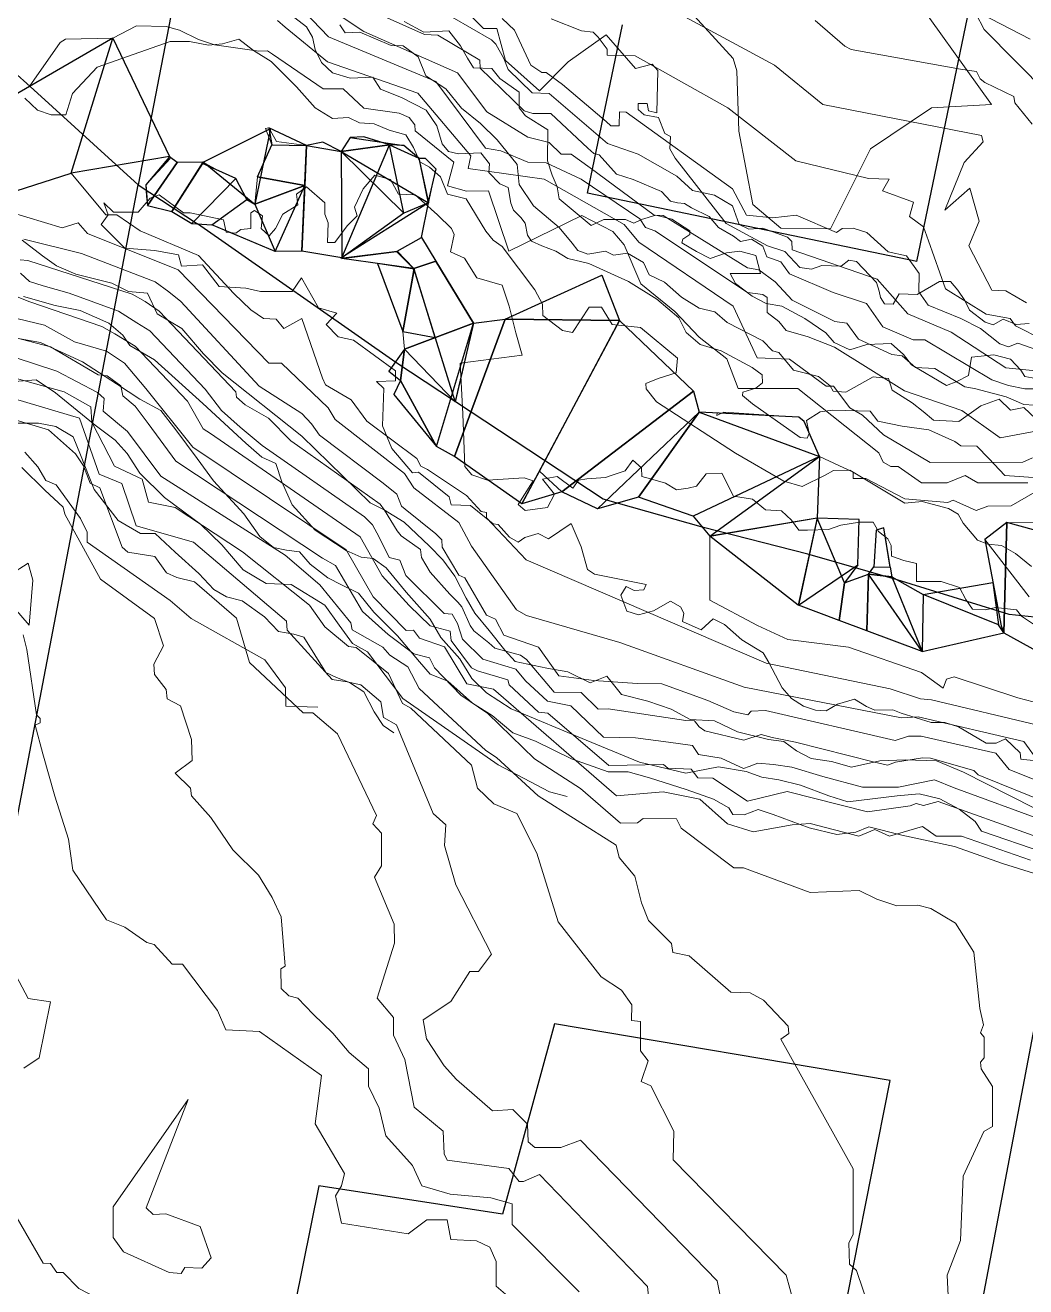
# Model space of a CAD drawing. Header units: metres. Extents: x 683 to 917, y -108 to 80.
# Drawn here: x 760.86 to 797.97, y -69.9 to -23.13 of the extents above; entities that cross this region are included whole.
import ezdxf

# ---------------------------------------------------------------- set-up
doc = ezdxf.new("R2010")
doc.units = ezdxf.units.M
for name, color, linetype in [('Cadastre with houses', 6, 'Continuous'), ('Landslide2025', 21, 'Continuous'), ('The Creek', 140, 'Continuous')]:
    doc.layers.add(name, color=color, linetype=linetype)

msp = doc.modelspace()

# ---------------------------------------------------------------- linework, layer by layer
at = {"lineweight": 0}
for points, elevation in [([(797.992, -33.418), (797.224, -32.979), (796.703, -32.952), (795.852, -31.306), (796.236, -30.4), (795.894, -29.17), (794.968, -29.984), (795.686, -28.224), (796.386, -27.449), (796.33, -27.222), (790.446, -26.068), (788.649, -24.611), (783.579, -21.868)], 34.5), ([(770.915, -22.308), (772.114, -23.554), (776.09, -25.214), (777.927, -27.689), (778.506, -27.79), (779.502, -28.206), (780.182, -28.231), (781.48, -28.836), (783.66, -30.31), (783.861, -30.625), (784.214, -30.751), (787.653, -33.042), (788.211, -33.116), (788.378, -33.228), (788.378, -33.785), (788.806, -34.12), (789.085, -34.454), (789.903, -34.677), (790.869, -35.068), (793.472, -36.685), (795.591, -37.41), (797.022, -38.432), (798.993, -38.061)], 31.5), ([(775.962, -22.409), (778.157, -23.673), (778.319, -23.828), (778.616, -24.364), (778.771, -24.767), (779.66, -25.635), (780.296, -25.663), (782.456, -27.52), (783.596, -27.908), (785.033, -28.728), (785.603, -29.253), (786.418, -29.425), (787.09, -29.828), (787.337, -30.522), (787.695, -30.69), (788.21, -30.657), (789.128, -30.993), (789.296, -31.149), (789.307, -31.452), (792.462, -32.542), (793.594, -33.831), (795.195, -34.509), (797.231, -35.832), (798.467, -35.954)], 33), ([(772.314, -22.637), (773.423, -23.356), (776.889, -24.895), (777.987, -26.337), (779.505, -27.284), (780.29, -27.478), (780.742, -27.909), (781.108, -27.909), (781.816, -28.421), (784.186, -30.169), (784.518, -30.184), (787.643, -32.129), (788.069, -32.198), (788.668, -32.641), (789.302, -33.319), (790.883, -34.118), (791.334, -34.178), (791.768, -34.767), (792.994, -35.332), (793.383, -35.391), (793.88, -35.822), (794.596, -35.86), (795.708, -36.539), (796.063, -36.601), (797.245, -36.909), (797.889, -37.197), (798.657, -37.236)], 32), ([(798.861, -36.617), (797.938, -36.617), (797.323, -36.482), (796.707, -36.271), (794.227, -34.791), (793.785, -34.791), (792.67, -34.31), (792.055, -33.445), (790.825, -33.041), (789.21, -32.349), (788.883, -31.907), (788.37, -31.717), (788.22, -31.316), (787.799, -31.056), (787.389, -31.146), (787.128, -30.956), (786.577, -30.625), (786.227, -30.215), (785.576, -29.904), (785.306, -29.734), (785.055, -29.714), (784.795, -29.654), (784.455, -29.293), (783.413, -28.853), (782.792, -28.652), (782.151, -27.931), (781.951, -27.881), (781.725, -27.682), (780.35, -26.404), (779.692, -26.404), (779.363, -26.307), (777.735, -24.72), (777.723, -24.43), (776.164, -23.493), (775.666, -23.476), (774.063, -22.751)], 32.5), ([(778.549, -22.882), (779.011, -23.316), (779.613, -24.612), (780.021, -24.888), (780.187, -24.888), (780.793, -25.323), (782.412, -26.703), (782.585, -26.86), (782.889, -26.86), (782.897, -26.342), (783.144, -26.35), (787.092, -29.197), (787.615, -30.172), (788.589, -30.267), (789.457, -30.172), (790.942, -30.814), (791.156, -30.671), (791.56, -30.659), (792.071, -30.814), (792.869, -31.526), (793.548, -31.685), (794.014, -32.337), (794.001, -33.016), (794.347, -33.509), (795.558, -34.001), (796.29, -34.374), (797.009, -34.946), (797.328, -35.053), (797.674, -34.92), (799.471, -35.545)], 33.5), ([(780.369, -22.89), (781.496, -23.34), (781.926, -23.381), (782.11, -23.576), (782.438, -24.016), (782.448, -24.242), (783.483, -24.262), (786.918, -26.193), (789.442, -28.152), (792.139, -28.811), (792.898, -28.843), (792.659, -29.266), (793.808, -29.689), (793.657, -30.22), (794.177, -30.599), (794.36, -31.124), (794.994, -32.905), (796.501, -33.847), (797.391, -34.001), (797.58, -34.275), (798.607, -34.789)], 34), ([(798.126, -23.645), (796.287, -22.691)], 35.5), ([(759.387, -26.346), (761.009, -25.413), (762.164, -23.775), (762.361, -23.649), (764.115, -23.613), (764.987, -23.146), (766.084, -23.182), (766.587, -23.317), (767.287, -23.661), (767.881, -23.857), (769.531, -24.097), (769.848, -24.079), (770.036, -24.203), (771.911, -25.482), (772.651, -25.491), (773.414, -26.208), (774.724, -26.388), (775.103, -26.556), (775.305, -26.823), (775.323, -27.039), (776.756, -28.201), (776.521, -29.08), (777.227, -29.278), (778.043, -29.265), (778.795, -31.512), (781.5, -30.184), (782.657, -30.774), (783.071, -31.276), (783.071, -31.276), (783.691, -32.714), (784.958, -33.744), (785.855, -34.694), (786.884, -35.499), (787.307, -36.594), (789.51, -36.594), (792.521, -38.988), (792.674, -39.328), (792.967, -39.493), (793.236, -39.493), (794.104, -40.091), (795.054, -40.091), (795.722, -39.821), (796.191, -40.091), (798.044, -40.102)], 30.5), ([(770.219, -22.954), (770.505, -23.196), (772.077, -24.483), (775.426, -25.644), (777.386, -27.977), (777.29, -28.444), (780.108, -28.843), (783.068, -30.518), (783.618, -31.178), (787.121, -33.551), (788, -35.458), (789.204, -35.508), (790.559, -36.512), (790.835, -36.512), (791.437, -37.315), (791.913, -37.591), (792.691, -38.318), (794.426, -39.343), (797.852, -39.331), (798.212, -39.169)], 31), ([(798.198, -26.793), (797.562, -26.01), (797.525, -25.766), (796.454, -25.249), (796.277, -25.111), (796.277, -25.111), (796.139, -24.846), (795.547, -24.758), (791.491, -24.027), (791.251, -23.901), (790.155, -22.957)], 35), ([(766.208, -28.008), (766.498, -28.214), (767.431, -28.19), (768.024, -28.517), (768.678, -28.807), (769.077, -29.594), (769.38, -29.764), (769.477, -28.747), (770.009, -27.56), (769.779, -26.955), (769.9, -26.931), (770.179, -27.439), (771.293, -27.585), (771.898, -27.464), (772.576, -27.815), (772.915, -27.294), (773.423, -27.27), (774.368, -27.56), (774.9, -27.585), (775.457, -28.057), (775.699, -28.057), (776.087, -28.456), (775.82, -29.715), (774.9, -30.103), (772.6, -31.749), (771.123, -31.507), (770.13, -31.519), (767.782, -30.527), (767.043, -30.478), (766.305, -30.03), (765.397, -29.812), (765.36, -29.473), (765.336, -29.05), (766.244, -28.069)], 30), ([(798.419, -49.08), (794.47, -48.137), (794.063, -48.099), (792.944, -47.73), (788.343, -46.777), (779.445, -42.957), (777.974, -41.398), (777.974, -41.196), (777.772, -41.158), (777.228, -40.564), (775.786, -39.602), (775.533, -39.476), (775.381, -39.197), (773.534, -37.806), (772.945, -37.019), (771.995, -36.463), (771.884, -36.21), (771.126, -34.007), (770.459, -34.371), (770.166, -34.027), (769.701, -33.997), (769.226, -33.683), (768.599, -33.077), (767.285, -31.672), (765.12, -30.75), (764.265, -30.154), (763.851, -30.154), (762.561, -28.619), (760.492, -29.278)], 30.5), ([(798.45, -50.451), (797.891, -49.687), (793.978, -48.774), (793.363, -48.812), (787.53, -47.675), (782.909, -46.016), (779.458, -45.012), (779.081, -44.799), (777.408, -42.443), (776.944, -41.572), (775.273, -40.286), (774.924, -39.754), (772.354, -37.753), (772.097, -37.312), (770.371, -35.659), (769.893, -35.659), (766.529, -32.198), (763.167, -30.847), (762.83, -30.456), (762.236, -30.645), (760.264, -30.051)], 31), ([(800.679, -52.064), (797.355, -50.719), (796.86, -50.125), (794.09, -49.492), (793.615, -49.492), (793.121, -49.65), (788.313, -48.542), (787.779, -48.562), (787.66, -48.701), (787.146, -48.582), (786.176, -48.167), (784.475, -47.553), (783.551, -47.533), (781.943, -47.421), (780.657, -47.253), (779.902, -46.191), (778.615, -45.743), (778.308, -45.156), (777.972, -45.002), (777.161, -43.618), (776.937, -43.52), (776.322, -42.486), (776.308, -42.206), (776.084, -41.982), (774.952, -41.073), (774.812, -40.962), (774.644, -40.514), (774.141, -40.109), (771.774, -38.333), (771.478, -37.913), (771.125, -37.521), (769.538, -36.508), (766.633, -33.375), (766.189, -33.011), (765.678, -32.647), (762.949, -31.59), (760.812, -31.056)], 31.5), ([(799.658, -48.586), (797.67, -48.074), (795.312, -47.295), (795.025, -47.377), (794.902, -47.705), (794.103, -47.131), (791.397, -46.188), (789.142, -45.901), (788.015, -45.388), (786.252, -44.445), (786.252, -42.068), (785.637, -41.33), (783.608, -40.633), (782.091, -41.063), (780.758, -40.428), (779.282, -40.879), (776.787, -39.116), (776.113, -38.747), (774.534, -36.82), (774.78, -36.308), (774.35, -35.959), (774.924, -35.139), (774.862, -34.483), (775.272, -32.146), (774.657, -31.511), (775.559, -30.998), (777.486, -34.176), (778.655, -34.032), (782.242, -32.392), (782.898, -34.073), (785.645, -36.697), (785.85, -37.476), (786.526, -37.496), (786.506, -37.599), (786.772, -37.476), (789.55, -37.66), (789.755, -37.824), (790.318, -39.116), (791.569, -39.7), (791.569, -39.936), (792.04, -39.936), (793.485, -40.694), (795.074, -40.827), (795.269, -40.735), (796.13, -41.125), (796.56, -40.961), (797.431, -40.95), (798.395, -40.387)], 30), ([(799.195, -52.131), (796.472, -51.04), (796.205, -50.924), (796.039, -50.765), (794.428, -50.309), (794.141, -50.293), (793.138, -50.458), (792.84, -50.569), (792.36, -50.458), (789.423, -49.71), (788.563, -49.538), (788.152, -49.423), (787.512, -49.643), (786.069, -49.289), (785.849, -49.137), (785.687, -48.926), (785.357, -48.91), (782.485, -48.476), (782.107, -48.484), (781.48, -47.865), (780.482, -47.857), (779.453, -46.642), (779.228, -46.481), (778.279, -46.224), (778.053, -46.031), (777.498, -45.589), (777.358, -45.388), (777.048, -44.695), (776.901, -44.526), (776.606, -44.223), (775.876, -43.405), (775.559, -42.86), (775.522, -42.572), (774.808, -42.056), (774.662, -41.875), (774.186, -41.105), (774.024, -40.893), (770.957, -38.706), (770.714, -38.534), (769.884, -37.694), (769.024, -37.198), (768.7, -36.925), (768.679, -36.722), (765.836, -33.726), (765.305, -33.372), (764.833, -33.106), (760.957, -31.857), (760.681, -31.828)], 32), ([(760.688, -32.318), (761.027, -32.632), (761.527, -32.793), (762.493, -33.064), (764.324, -33.725), (765, -34.167), (765.478, -34.463), (767.531, -36.62), (768.139, -37.42), (768.84, -38.032), (769.645, -38.712), (773.441, -41.355), (773.746, -41.656), (773.993, -42.106), (774.364, -42.859), (774.757, -42.96), (774.982, -43.533), (776.398, -44.937), (776.701, -44.96), (776.899, -45.307), (777.079, -45.897), (777.828, -46.636), (779.056, -47.005), (779.416, -47.434), (780.235, -48.193), (781.093, -48.363), (782.312, -49.522), (783.49, -49.545), (784.712, -49.715), (785.607, -49.841), (785.827, -50.171), (786.666, -50.3), (787.04, -50.481), (787.497, -50.691), (787.71, -50.613), (788.035, -50.49), (788.606, -50.535), (789.289, -50.635), (790.442, -50.983), (791.909, -51.386), (793.242, -51.375), (794.586, -51.106), (795.311, -51.406), (802.061, -53.876)], 32.5), ([(799.413, -53.595), (794.712, -51.909), (794.169, -52.059), (793.897, -51.981), (793.682, -52.078), (792.093, -52.292), (789.124, -51.537), (787.646, -51.897), (786.366, -51.05), (785.807, -51.032), (785.555, -50.708), (784.69, -50.671), (784.528, -50.545), (782.509, -50.581), (780.243, -48.637), (779.891, -48.6), (778.808, -47.583), (778.764, -47.4), (777.63, -47.071), (777.418, -46.961), (776.664, -45.936), (776.62, -45.599), (775.88, -45.404), (775.106, -44.65), (774.095, -43.547), (773.278, -42.1), (767.732, -38.268), (767.463, -38.092), (766.876, -37.071), (764.936, -35.034), (764.183, -34.577), (763.701, -34.294), (761.035, -33.38), (760.566, -33.195)], 33), ([(798.137, -54.085), (795.58, -53.198), (794.65, -53.198), (794.143, -52.838), (792.917, -53.198), (792.367, -52.944), (791.776, -53.198), (789.966, -52.725), (789.299, -52.771), (787.862, -53.031), (786.907, -52.734), (785.878, -51.826), (784.515, -51.548), (782.793, -51.703), (778.232, -47.748), (777.245, -47.549), (776.409, -46.176), (775.485, -45.851), (775.256, -45.561), (774.992, -45.569), (773.761, -44.329), (772.766, -42.578), (767.077, -38.776), (765.338, -36.596), (764.545, -35.664), (763.877, -35.21), (762.688, -34.874), (761.574, -34.248), (760.246, -33.932)], 33.5), ([(795.187, -72.289), (795.049, -69.479), (795.544, -68.193), (795.648, -65.805), (796.417, -64.143), (796.728, -63.956), (796.728, -62.481), (796.31, -61.829), (796.287, -61.578), (796.424, -61.418), (796.424, -60.644), (796.292, -60.486), (796.403, -60.187), (796.261, -59.584), (796.038, -57.495), (795.366, -56.417), (794.445, -55.879), (793.969, -55.755), (793.183, -55.776), (792.448, -55.527), (791.786, -55.206), (789.975, -55.289), (787.494, -54.373), (787.142, -54.373), (785.189, -52.895), (785.013, -52.56), (783.781, -52.543), (783.57, -52.701), (782.937, -52.719), (781.459, -51.434), (779.752, -50.328), (778.02, -48.653), (777.013, -47.974), (776.04, -46.956), (775.859, -46.582), (775.27, -46.435), (774.32, -45.722), (773.369, -44.862), (772.37, -43.158), (771.89, -42.884), (766.453, -39.297), (765.42, -37.894), (764.936, -37.249), (764.482, -36.868), (764.409, -36.501), (763.9, -36.133), (763.574, -36.097), (761.799, -35.059), (759.891, -34.563)], 34), ([(759.727, -35.205), (762.037, -35.956), (763.541, -36.742), (763.796, -36.974), (763.75, -37.437), (764.654, -38.196), (765.89, -39.85), (770.497, -42.784), (771.785, -43.876), (772.941, -45.287), (772.99, -45.549), (774.121, -46.189), (774.387, -46.488), (775.053, -46.921), (775.469, -47.72), (777.948, -50.016), (778.341, -50.28), (779.879, -51.704), (782.775, -53.533), (782.889, -53.993), (783.473, -54.683), (783.712, -55.665), (783.977, -56.328), (784.827, -57.178), (784.88, -57.51), (785.49, -57.629), (787.03, -58.983), (787.746, -59.009), (788.237, -59.275), (789.153, -60.244), (789.18, -60.509), (788.888, -60.721), (791.563, -65.532), (791.563, -67.967), (791.402, -68.276), (791.428, -69.07), (791.684, -69.298), (792.172, -70.728)], 34.5), ([(789.486, -70.956), (789.082, -69.476), (784.888, -65.192), (784.91, -64.137), (784.058, -62.455), (783.699, -62.298), (783.966, -61.526), (783.675, -61.152), (783.675, -60.073), (783.343, -60.031), (783.364, -59.45), (782.97, -58.911), (782.222, -58.412), (780.624, -56.378), (779.835, -53.825), (779.088, -52.352), (778.237, -51.999), (777.635, -51.418), (777.407, -50.567), (775.165, -48.449), (774.854, -48.283), (774.335, -47.163), (773.131, -46.199), (772.847, -46.17), (771.97, -45.43), (771.399, -44.627), (768.923, -42.654), (766.419, -41.008), (765.44, -40.817), (765.195, -39.96), (764.176, -39.483), (763.334, -37.847), (763.295, -37.276), (762.308, -36.724), (759.555, -35.955)], 35), ([(786.709, -70.613), (786.527, -69.68), (781.451, -64.468), (780.723, -64.741), (779.767, -64.741), (779.517, -64.536), (779.494, -63.876), (778.948, -63.33), (778.197, -63.375), (776.854, -62.214), (776.399, -61.714), (775.739, -60.712), (775.625, -60.007), (776.649, -59.324), (777.355, -58.209), (777.673, -58.209), (778.151, -57.571), (776.829, -54.996), (776.413, -53.538), (776.459, -52.774), (775.996, -52.358), (774.631, -49.071), (774.145, -48.794), (774.052, -48.215), (773.312, -47.59), (772.803, -47.475), (772.247, -47.382), (770.581, -45.554), (770.558, -45.23), (767.109, -42.29), (764.976, -41.685), (764.443, -40.122), (763.604, -39.779), (762.88, -37.701), (759.41, -36.671)], 35.5), ([(759.198, -37.375), (761.72, -38.131), (762.724, -39.023), (763.027, -39.469), (763.266, -40.107), (763.632, -40.282), (764.461, -42.481), (764.668, -42.672), (765.672, -42.831), (766.102, -43.437), (766.484, -43.612), (767.137, -43.771), (768.694, -45.113), (769.183, -46.761), (771.167, -48.623), (771.533, -48.623), (772.449, -49.401), (773.891, -52.428), (773.757, -52.74), (774.069, -53.082), (774.069, -54.302), (773.816, -54.718), (774.542, -56.458), (774.56, -57.162), (773.91, -59.202), (774.524, -59.924), (774.524, -60.574), (774.939, -61.476), (775.282, -63.245), (776.365, -64.129), (776.401, -64.978), (776.51, -65.212), (778.802, -65.519), (779.181, -66.007), (779.344, -66.007), (779.939, -65.736), (783.943, -69.9), (783.985, -70.38)], 36), ([(781.4, -70.095), (778.922, -67.598), (778.922, -66.824), (778.128, -66.611), (776.619, -66.476), (775.573, -66.166), (775.225, -65.411), (774.238, -64.308), (773.986, -63.282), (773.599, -62.469), (773.596, -61.822), (772.874, -61.22), (772.272, -60.498), (771.537, -59.802), (770.975, -59.2), (770.64, -59.12), (770.36, -58.839), (770.346, -58.117), (770.507, -58.023), (770.36, -56.191), (770.025, -55.469), (769.509, -54.638), (768.564, -53.709), (767.751, -52.503), (767.025, -51.704), (766.996, -51.413), (766.429, -50.861), (767.054, -50.397), (767.025, -49.612), (766.618, -48.363), (766.124, -48.101), (766.095, -47.753), (765.659, -47.201), (765.63, -46.823), (765.991, -46.135), (765.659, -45.122), (763.652, -43.667), (762.326, -41.254), (762.27, -40.996), (761.589, -40.37), (760.742, -39.522)], 36.5), ([(789.561, -44.643), (794.125, -46.35), (797.152, -45.66), (796.958, -45.357), (794.162, -44.231), (793, -43.577), (792.697, -41.761), (792.418, -41.846), (792.334, -43.214), (792.14, -43.48), (791.244, -43.807), (791.74, -43.141), (791.789, -41.459), (790.227, -41.41), (789.537, -44.618)], 29.5), ([(798.643, -41.581), (797.27, -41.57), (796.45, -42.196), (798.09, -44.317)], 29.5), ([(760.312, -43.5), (760.974, -43.074), (761.14, -43.701), (761.01, -45.368), (760.466, -44.741)], 37), ([(760.785, -45.734), (760.921, -46.27), (761.281, -48.701), (761.417, -48.838), (761.417, -48.992), (761.229, -49.078), (761.52, -50.139), (761.965, -51.715), (762.462, -53.307), (762.633, -54.454), (763.883, -56.303), (764.551, -56.577), (765.372, -57.142), (765.646, -57.21), (766.314, -57.946), (766.691, -57.946), (767.992, -59.661), (768.308, -60.38), (769.545, -60.438), (771.846, -62.077), (771.616, -63.86), (772.709, -65.701), (772.594, -66.161), (772.363, -66.535), (772.594, -67.542), (775.067, -67.944), (775.757, -67.427), (776.505, -67.427), (776.649, -68.146), (777.598, -68.203), (778.087, -68.433), (778.328, -68.965), (778.328, -69.882), (778.756, -70.248)], 37), ([(760.817, -61.796), (761.385, -61.412), (761.797, -59.342), (760.978, -59.219), (760.076, -57.539)], 37.5), ([(766.906, -62.96), (764.126, -66.938), (764.126, -68.075), (764.511, -68.603), (766.196, -69.374), (766.642, -69.414), (766.784, -69.191), (767.414, -69.211), (767.759, -68.826), (767.353, -67.669), (766.074, -67.202), (765.607, -67.222), (765.343, -66.979), (766.907, -62.961)], 37.1), ([(769.184, -75.2), (769.167, -74.96), (768.688, -74.259), (767.936, -73.781), (767.491, -73.746), (766.551, -72.703), (766.157, -72.31), (766.157, -72.139), (765.867, -72.105), (765.114, -71.472), (764.909, -71.267), (764.926, -71.045), (762.857, -69.968), (762.276, -69.369), (762.036, -69.369), (761.797, -69.044), (761.523, -69.027), (760.378, -67.044)], 37.5)]:
    msp.add_lwpolyline(points, dxfattribs=dict(at, elevation=elevation))
at = {"layer": 'Cadastre with houses'}
for p, q in [((756.633, -21.496, 33.1), (761.046, -25.395, 32.6)), ((761.046, -25.395, 32.6), (765.054, -29.046, 32.15)), ((765.054, -29.046, 32.15), (767.25, -30.491, 32.1))]:
    msp.add_line(p, q, dxfattribs=at)
for points in [[(768.824, -9.533, 37.6), (765.054, -29.046, 32.15)], [(793.927, -31.884, 38), (796.001, -21.876, 38)], [(781.717, -29.354, 38), (783.011, -23.113, 38)], [(756.932, -71.472, 43), (762.576, -41.988, 37), (765.054, -29.046, 32.15)], [(793.927, -31.884, 38), (781.717, -29.354, 38)], [(801.112, -45.373, 32), (797.352, -44.978, 32.1), (793.196, -43.691, 31.6), (789.891, -42.741, 31.6), (786.012, -41.752, 32.1), (782.291, -40.703, 32.15), (774.612, -35.636, 32.1), (767.25, -30.491, 32.1)], [(801.112, -45.373, 32), (791.862, -94.053, 38.5)], [(792.942, -62.255, 40), (780.496, -60.15, 40), (778.556, -67.209, 40), (771.745, -66.156, 40), (769.681, -76.393, 40), (774.614, -77.26, 40), (774.201, -78.953, 40), (776.554, -79.386, 40), (776.245, -80.666, 40), (779.341, -81.182, 40), (779.072, -82.833, 40), (784.129, -83.886, 40), (784.562, -82.09, 40), (788.855, -82.874, 40), (792.942, -62.255, 40)]]:
    msp.add_polyline3d(points, dxfattribs=at)
at = {"layer": 'Landslide2025', "lineweight": 0}
for points, elevation in [([(795.19, -20.907), (796.418, -23.285), (798.758, -25.644)], 36), ([(785.405, -22.495), (787.11, -24.357), (787.247, -24.815), (787.325, -27.057), (787.851, -29.776), (788.884, -30.653), (790.726, -30.673), (792.208, -27.71), (794.469, -26.189), (796.691, -26.072), (793.465, -21.56)], 36), ([(770.268, -22.396), (771.29, -23.194), (771.513, -23.573), (771.62, -24.031), (771.844, -24.517), (772.253, -24.897), (772.914, -25.091), (773.751, -25.052), (774.043, -25.5), (774.821, -25.811), (775.736, -26.278), (776.125, -26.862), (776.319, -27.523), (776.563, -27.805), (776.932, -27.903), (777.759, -27.864), (778.08, -28.272), (778.051, -28.593), (778.46, -29.012), (778.771, -29.148), (778.868, -29.732), (778.966, -29.985), (779.248, -30.257), (779.403, -30.471), (779.491, -30.919), (779.637, -31.133), (780.016, -31.308), (780.542, -31.512), (780.989, -31.775), (781.758, -31.969), (782.448, -32.271), (783.236, -32.631), (784.287, -33.292), (785.104, -33.983), (785.377, -34.518), (785.892, -34.966), (786.671, -35.199), (787.819, -35.822), (788.188, -36.094), (788.198, -36.386), (787.955, -36.581), (787.478, -36.736), (787.459, -36.863), (787.838, -37.164), (789.599, -38.41), (789.862, -38.439), (789.939, -38.273), (789.832, -37.787), (790.338, -37.466), (790.796, -37.398), (792.196, -37.437), (792.479, -37.806), (793.383, -37.991), (794.376, -38.127), (795.339, -38.565), (795.553, -38.721), (796.146, -38.731), (796.594, -39.188), (797.187, -39.83), (798.423, -39.908)], 32), ([(776.76, -22.128), (777.857, -23.25), (778.349, -23.25), (778.676, -24.435), (779.937, -25.557), (780.996, -24.485), (782.408, -23.489), (783.492, -24.738), (784.11, -24.574), (784.324, -24.813), (784.286, -26.376), (783.971, -26.301), (783.921, -26.036), (783.593, -26.036), (783.593, -26.25), (783.82, -26.452), (784.35, -26.553), (784.576, -27.145), (784.791, -27.259), (784.766, -27.713), (784.967, -28.053), (786.858, -30.486), (788.384, -31.306), (789.027, -31.52), (789.594, -32.112), (790.023, -32.176), (790.401, -32.037), (791.119, -32.062), (791.409, -31.835), (791.687, -31.886), (792.43, -32.667), (792.531, -32.995), (792.575, -33.228), (792.733, -33.461), (793.048, -33.474), (793.275, -33.083), (793.943, -33.108), (794.763, -32.629), (795.179, -32.629), (795.443, -32.957), (795.708, -33.335), (795.885, -33.688), (796.465, -34.142), (796.755, -34.243), (797.133, -34.029), (797.612, -34.23), (798.091, -34.193)], 35), ([(772.53, -23.116), (772.725, -23.408), (773.269, -23.389), (774.437, -23.875), (774.884, -23.894), (775.429, -24.303), (775.721, -25.004), (776.46, -25.49), (777.044, -26.21), (777.745, -26.774), (778.367, -27.377), (779.107, -28.292), (779.184, -29.031), (779.71, -29.829), (780.663, -30.627), (781.14, -31.21), (781.354, -31.483), (781.724, -31.619), (782.385, -31.502), (782.677, -31.658), (783.202, -31.58), (783.786, -31.93), (784, -32.378), (784.564, -32.65), (785.206, -33.215), (785.849, -33.623), (786.432, -33.759), (786.899, -34.148), (788.222, -34.829), (788.573, -35.199), (788.806, -35.258), (789.351, -35.919), (790.285, -36.153), (790.713, -36.503), (790.83, -36.697), (791.297, -36.736), (792.308, -36.172), (792.873, -36.23), (793.009, -36.658), (793.748, -37.125), (794.157, -37.456), (794.546, -37.768), (795.48, -37.826), (796.297, -37.242), (796.978, -36.989), (797.406, -37.398), (797.893, -37.301), (798.34, -37.729)], 33), ([(798.753, -36.301), (797.933, -36.15), (797.782, -35.923), (797.404, -35.507), (796.786, -35.356), (795.954, -35.431), (795.841, -36.112), (795.412, -36.339), (795.021, -36.49), (793.735, -35.721), (793.433, -35.343), (792.979, -34.927), (792.071, -34.965), (791.441, -35.166), (790.861, -34.889), (790.558, -34.536), (789.777, -34.007), (788.919, -33.54), (788.34, -33.452), (787.823, -33.175), (787.205, -32.708), (787.003, -32.33), (788.125, -32.33), (787.961, -31.662), (787.369, -31.511), (786.865, -31.574), (786.259, -31.775), (785.755, -31.523), (785.213, -31.195), (785.251, -31.057), (785.503, -30.893), (785.503, -30.754), (784.847, -30.325), (784.242, -30.174), (783.713, -30.338), (783.436, -30.464), (783.12, -30.338), (782.314, -30.338), (781.847, -30.552), (780.662, -29.569), (780.586, -29.115), (780.41, -28.687), (780.233, -28.157), (780.246, -27.01), (779.414, -26.493), (779.174, -26.19), (779.174, -25.611), (778.468, -25.106), (778.166, -24.728), (777.485, -24.703), (777.258, -24.35), (777.006, -23.896), (776.577, -23.341), (775.645, -23.392), (774.913, -22.988)], 34), ([(760.847, -25.836), (761.322, -26.277), (761.83, -26.447), (762.373, -26.447), (762.611, -25.666), (763.526, -24.683), (766.24, -23.733), (766.952, -23.733), (767.664, -23.869), (768.173, -23.818), (768.784, -23.648), (769.326, -24.072), (769.988, -24.479), (770.921, -25.412), (771.616, -26.192), (772.26, -26.582), (772.854, -26.548), (773.261, -26.752), (773.804, -26.786), (774.363, -27.023), (774.974, -27.193), (775.262, -27.668), (775.5, -28.193), (775.856, -28.397), (776.263, -28.753), (776.517, -29.398), (777.213, -29.567), (777.942, -30.771), (778.213, -31.093), (778.552, -31.331), (779.756, -32.942), (780.045, -33.468), (780.062, -33.892), (780.791, -34.451), (781.164, -34.519), (781.775, -33.586), (782.232, -33.586), (782.623, -34.231), (783.674, -34.333), (785.048, -35.469), (784.997, -36.012), (784.335, -36.232), (783.878, -36.419), (783.894, -36.605), (784.268, -37.097), (787.202, -38.996), (788.999, -40.031), (789.678, -40.234), (790.526, -39.811), (790.831, -39.641), (791.441, -39.624), (793.476, -40.845), (794.121, -40.794), (795.105, -41.049), (795.461, -41.252), (795.647, -41.591), (796.173, -42.219), (796.563, -42.371), (797.072, -42.422), (797.581, -42.711), (798.174, -43.202)], 31), ([(798.286, -45.356), (797.805, -45.035), (797.622, -44.806), (796.842, -44.714), (796.476, -44.806), (795.995, -44.783), (795.742, -44.416), (795.513, -43.981), (794.826, -43.752), (794.482, -43.752), (793.909, -43.752), (793.909, -43.087), (793.451, -42.973), (792.993, -42.812), (792.97, -42.423), (792.855, -42.171), (792.511, -41.896), (792.305, -41.552), (791.801, -41.552), (791.114, -41.666), (790.655, -41.827), (789.876, -41.85), (789.555, -41.85), (789.28, -41.483), (788.914, -41.139), (788.318, -41.093), (787.837, -40.704), (787.126, -40.589), (786.691, -39.741), (786.118, -39.764), (785.751, -40.223), (785.453, -40.291), (785.018, -40.36), (784.606, -40.108), (784.056, -39.948), (783.735, -39.856), (783.712, -39.535), (783.391, -39.26), (783.116, -39.65), (782.635, -39.81), (782.383, -39.902), (781.695, -39.948), (781.375, -39.994), (781.168, -40.291), (780.595, -39.856), (780.045, -39.959), (780.492, -40.521), (780.229, -41.013), (779.404, -41.116), (779.14, -40.899), (779.702, -40.028), (779.369, -39.913), (778.006, -39.994), (777.422, -39.799), (777.17, -39.489), (777.089, -37.542), (776.998, -35.663), (779.286, -35.357), (779.057, -34.533), (778.805, -33.547), (778.553, -32.768), (777.614, -32.493), (777.155, -31.76), (776.628, -31.531), (776.766, -30.889), (776.674, -30.66), (776.147, -30.156), (775.322, -29.422), (774.703, -29.399), (774.405, -28.849), (773.832, -28.689), (773.397, -29.193), (773.076, -29.881), (773.168, -30.201), (772.801, -30.568), (772.343, -31.187), (772.068, -31.187), (772.091, -30.454), (771.976, -30.133), (771.976, -29.72), (771.289, -29.124), (770.922, -29.399), (770.968, -29.789), (770.418, -30.133), (770.143, -30.66), (769.914, -30.935), (769.616, -30.66), (769.662, -30.201), (769.364, -29.995), (769.226, -30.087), (769.226, -30.66), (768.86, -30.706), (768.676, -30.843), (768.31, -30.797), (768.218, -30.339), (766.981, -30.087), (766.729, -30.087), (765.835, -29.422), (765.491, -29.537), (765.056, -30.064), (764.139, -30.064), (763.773, -29.72), (763.933, -30.156), (763.681, -30.522), (764.552, -31.393), (765.675, -31.485), (766.545, -31.645), (766.66, -32.058), (767.439, -32.012), (768.058, -32.814), (769.043, -32.883), (769.593, -32.997), (770.762, -32.997), (771.106, -32.493), (771.741, -33.604), (772.417, -33.805), (772.028, -34.229), (772.463, -34.687), (773.036, -34.802), (774.594, -35.948), (774.594, -36.314), (773.884, -36.337), (774.159, -36.601), (774.113, -37.987), (774.457, -38.823), (775.225, -39.729), (775.442, -39.706), (776.588, -40.611), (776.657, -40.909), (777.379, -40.932), (778.215, -41.619), (778.398, -41.642), (778.822, -42.112), (779.143, -42.295), (779.395, -42.123), (779.888, -41.974), (780.266, -42.169), (781.114, -41.608), (781.48, -42.467), (781.71, -43.315), (781.973, -43.487), (783.887, -43.865), (783.806, -44.06), (783.44, -44.083), (783.153, -43.934), (782.947, -44.266), (783.176, -44.85), (783.6, -44.988), (784.162, -44.839), (784.792, -44.484), (785.158, -44.69), (785.284, -44.93), (785.239, -45.24), (785.926, -45.549), (786.373, -45.137), (786.797, -45.343), (787.438, -45.916), (788.229, -46.397), (788.435, -46.752), (788.928, -47.703), (789.283, -48.093), (789.719, -48.379), (790.165, -48.528), (790.566, -48.551), (790.979, -48.299), (791.621, -48.116), (792.056, -48.391), (792.365, -48.528), (793.041, -48.517), (793.345, -48.631), (794.462, -48.986), (794.966, -48.986), (795.47, -49.147), (796.502, -49.743), (796.868, -49.743), (797.212, -49.582), (797.762, -50.109), (797.785, -50.338), (798.358, -50.407)], 30), ([(798.265, -52.151), (795.658, -50.819), (794.655, -50.408), (793.496, -50.367), (792.55, -50.4), (791.505, -50.638), (790.765, -50.432), (790.009, -50.317), (789.466, -50.038), (788.997, -49.692), (788.43, -49.61), (787.278, -49.33), (786.423, -48.919), (785.518, -48.87), (784.811, -48.492), (783.956, -48.196), (782.969, -47.949), (782.426, -47.266), (781.818, -47.513), (780.987, -47.102), (780.206, -46.97), (779.03, -46.724), (778.652, -46.296), (778.068, -45.572), (777.541, -44.923), (777.212, -44.372), (776.793, -43.557), (776.349, -42.957), (775.839, -42.431), (774.918, -41.559), (774.145, -41.082), (773.66, -40.837), (771.116, -38.36), (768.165, -36.02), (767.469, -35.308), (766.672, -34.375), (765.757, -33.832), (765.4, -33.069), (764.688, -33.001), (764.078, -32.696), (762.738, -32.357), (762.025, -32.052), (761.5, -31.679), (760.754, -31.102)], 31), ([(798.639, -53.804), (796.32, -53.015), (796.09, -52.653), (795.498, -52.192), (794.774, -51.814), (794.018, -51.633), (793.195, -51.699), (791.37, -51.929), (790.662, -51.699), (789.61, -51.304), (788.804, -51.107), (788.179, -51.008), (787.603, -50.794), (786.567, -50.63), (785.366, -50.86), (783.639, -50.449), (781.666, -49.643), (778.886, -48.475), (777.965, -47.883), (777.422, -47.357), (776.978, -46.617), (776.271, -45.827), (775.876, -45.153), (774.988, -44.15), (774.248, -43.245), (773.771, -42.9), (773.327, -42.85), (772.768, -42.603), (771.616, -41.847), (770.761, -40.909), (770.383, -40.054), (770.152, -39.38), (769.642, -39.149), (769.05, -38.623), (767.455, -37.159), (765.662, -35.531), (764.741, -35.005), (764.478, -34.626), (763.968, -34.182), (762.899, -33.705), (761.97, -33.516), (760.794, -33.187)], 32), ([(798.289, -54.583), (797.104, -54.21), (795.328, -53.574), (793.376, -53.157), (792.148, -52.85), (791.666, -53.048), (790.964, -53.135), (789.933, -52.894), (788.596, -52.39), (788.047, -52.214), (787.521, -52.412), (787.104, -52.39), (786.951, -52.149), (786.381, -51.82), (785.372, -51.469), (784.012, -51.03), (783.223, -50.811), (782.477, -50.811), (781.117, -50.328), (779.78, -49.67), (778.946, -49.363), (778.179, -48.727), (777.455, -48.267), (776.534, -47.455), (775.876, -47.192), (775.481, -46.732), (774.67, -45.767), (773.793, -44.89), (773.223, -44.188), (772.587, -43.881), (772.082, -43.618), (771.424, -43.113), (771.03, -42.653), (770.547, -42.587), (770.065, -42.499), (769.56, -42.083), (768.968, -41.249), (767.85, -40.021), (767.236, -39.188), (766.446, -38.135), (765.898, -37.412), (765.108, -36.995), (764.253, -36.425), (762.981, -35.613), (761.424, -34.89), (760.679, -34.758)], 33), ([(760.147, -36.359), (761.265, -36.271), (761.989, -36.754), (763.458, -37.96), (764.204, -38.508), (764.642, -39.012), (765.119, -39.736), (766.024, -40.635), (767.367, -41.633), (768.157, -42.401), (768.946, -43.322), (769.801, -43.826), (770.723, -43.87), (771.973, -44.626), (772.499, -45.372), (773.003, -46.052), (773.552, -46.359), (774.867, -48.091), (778.398, -50.548), (780.306, -51.556), (780.964, -51.732)], 34), ([(774.527, -49.367), (774.138, -49.094), (773.806, -48.587), (773.416, -47.847), (772.89, -47.496), (772.403, -47.32), (772.013, -47.125), (771.194, -45.819), (770.824, -45.702), (770.258, -45.605), (769.732, -45.059), (768.913, -44.474), (768.329, -44.318), (767.861, -44.045), (767.295, -43.461), (766.418, -42.661), (765.677, -41.979), (765.132, -41.979), (764.313, -41.492), (763.416, -40.342), (762.909, -39.055), (762.636, -38.392), (761.993, -38.002), (761.35, -37.885), (760.419, -37.89)], 35), ([(760.843, -38.962), (761.33, -39.508), (761.623, -40.015), (762.013, -40.171), (762.909, -41.419), (763.163, -41.925), (763.163, -42.296), (766.243, -44.46), (767.022, -45.122), (769.752, -46.662), (770.512, -47.695), (770.531, -48.378), (771.72, -48.417)], 36)]:
    msp.add_lwpolyline(points, dxfattribs=dict(at, elevation=elevation))
at = {"layer": 'The Creek'}
for points in [[(762.561, -28.619, 30.55), (764.115, -23.613, 30.55), (759.387, -26.346, 30.55), (760.529, -29.266, 30.55)], [(764.115, -23.613, 30.5), (766.217, -27.997, 30.1), (762.561, -28.619, 30.5), (764.115, -23.613, 30.5)], [(767.46, -28.206, 30.1), (769.961, -26.959, 30.1), (769.383, -29.771, 30.1)], [(771.293, -27.585, 30.1), (769.9, -26.931, 30.1), (770.009, -27.56, 30.1), (771.293, -27.585, 30.1)], [(770.009, -27.56, 30.1), (771.293, -27.585, 30.1), (771.228, -29.073, 30.1), (769.477, -28.747, 30.1)], [(772.6, -31.749, 30.1), (771.123, -31.507, 30.1), (771.293, -27.585, 30.1), (772.576, -27.815, 30.1)], [(771.293, -27.585, 30.1), (772.576, -27.815, 30.1), (771.898, -27.464, 30.1), (771.293, -27.585, 30.1)], [(773.423, -27.27, 30.1), (772.915, -27.294, 30.1), (772.576, -27.815, 30.1), (774.368, -27.56, 30.1)], [(775.82, -29.715, 30.1), (774.9, -30.103, 30.1), (774.368, -27.56, 30.1), (772.576, -27.815, 30.1)], [(774.368, -27.56, 30.1), (772.576, -27.815, 30.1), (774.9, -30.103, 30.1), (772.6, -31.749, 30.1)], [(774.9, -27.585, 30.1), (774.368, -27.56, 30.1), (773.423, -27.27, 30.1), (772.915, -27.294, 30.1)], [(775.457, -28.057, 30.1), (775.457, -28.057, 30.1), (774.9, -27.585, 30.1), (774.368, -27.56, 30.1)], [(774.368, -27.56, 30.1), (775.457, -28.057, 30.1), (775.82, -29.715, 30.1), (774.9, -30.103, 30.1)], [(765.397, -29.812, 30.1), (766.498, -28.214, 30.1), (766.208, -28.008, 30.1), (765.336, -29.05, 30.1)], [(775.474, -28.064, 30.15), (775.699, -28.057, 30.05), (776.087, -28.456, 30.05), (775.81, -29.669, 30.15)], [(766.305, -30.03, 30.1), (767.46, -28.206, 30.1), (766.498, -28.214, 30.1), (765.397, -29.812, 30.1)], [(767.043, -30.478, 30.1), (768.678, -28.807, 30.1), (767.431, -28.253, 30.1), (766.305, -30.03, 30.1)], [(768.678, -28.807, 30.1), (767.043, -30.478, 30.1), (767.782, -30.527, 30.1), (769.077, -29.594, 30.1)], [(771.228, -29.073, 30.1), (769.477, -28.747, 30.1), (771.228, -29.073, 30.1), (769.38, -29.764, 30.1)], [(770.13, -31.519, 30.1), (771.228, -29.073, 30.1), (769.38, -29.764, 30.1)], [(771.123, -31.507, 30.1), (770.13, -31.519, 30.1), (771.228, -29.073, 30.1)], [(767.782, -30.527, 30.1), (769.077, -29.594, 30.1), (769.38, -29.764, 30.1), (770.13, -31.519, 30.1)], [(775.559, -30.998, 30.1), (775.82, -29.715, 30.05), (772.57, -31.771, 30.15), (774.657, -31.511, 30.05)], [(774.657, -31.511, 30.05), (775.559, -30.998, 30.05), (776.09, -31.874, 30.05), (775.272, -32.146, 30.05)], [(774.636, -31.513, 30.001), (775.259, -32.151, 30.05), (772.6, -31.776, 30.1), (774.636, -31.513, 30.001)], [(775.281, -32.172, 30.05), (773.93, -31.963, 30.075), (774.862, -34.483, 30)], [(774.862, -34.483, 30), (776.069, -34.709, 30.05), (775.281, -32.172, 30.05), (774.862, -34.483, 30)], [(776.09, -31.874, 30.05), (775.272, -32.146, 30.05), (776.09, -31.874, 30.05), (777.486, -34.176, 30.05)], [(776.09, -31.874, 30.05), (777.486, -34.176, 30.05), (776.807, -37.084, 30.05), (775.272, -32.146, 30.05)], [(782.242, -32.392, 30.05), (782.898, -34.073, 30.05), (778.655, -34.032, 30.05)], [(777.486, -34.176, 30.05), (778.655, -34.032, 30.05), (776.787, -39.116, 30.05), (776.113, -38.747, 30.05)], [(778.655, -34.032, 30.05), (782.898, -34.073, 30.05), (779.282, -40.879, 30.05), (776.787, -39.116, 30.05)], [(785.645, -36.697, 30.05), (780.758, -40.428, 30.05), (779.93, -39.659, 30.05), (782.898, -34.073, 30.05)], [(774.924, -35.139, 30.05), (774.78, -36.308, 30.05), (776.113, -38.747, 30.05), (777.486, -34.176, 30.05)], [(776.806, -37.089, 30.05), (774.924, -35.139, 30.05), (777.486, -34.176, 30.05)], [(774.924, -35.139, 30.05), (774.35, -35.959, 30.05), (774.78, -36.308, 30.05)], [(774.78, -36.308, 30.05), (774.534, -36.82, 30.05), (776.113, -38.747, 30.05)], [(785.645, -36.697, 30.05), (785.85, -37.476, 30.05), (782.091, -41.063, 30.05), (780.758, -40.428, 30.05)], [(782.091, -41.063, 30.05), (785.85, -37.476, 30.05), (783.608, -40.633, 30.05)], [(783.608, -40.633, 30.05), (785.85, -37.476, 30.05), (790.318, -39.116, 30.05), (785.637, -41.33, 30.05)], [(789.755, -37.824, 30.05), (789.55, -37.66, 30.05), (785.85, -37.476, 30.05), (790.318, -39.116, 30.05)], [(790.318, -39.116, 30.05), (785.637, -41.33, 30.05), (786.252, -42.068, 30.05), (790.318, -39.116, 30.05)], [(790.318, -39.116, 30.05), (790.231, -41.41, 29.56), (786.252, -42.068, 30.05)], [(780.758, -40.428, 30.05), (779.282, -40.879, 30.05), (779.93, -39.659, 30.05), (780.758, -40.428, 30.05)], [(786.252, -42.068, 30.05), (790.232, -41.395, 29.563), (789.528, -44.637, 29.56), (786.252, -42.068, 30.05)], [(791.74, -43.141, 29.56), (791.789, -41.459, 29.56), (790.227, -41.41, 29.56), (789.534, -44.633, 29.56)], [(790.227, -41.41, 29.56), (789.534, -44.633, 29.56), (791.74, -43.141, 29.56), (791.244, -43.807, 29.56)], [(797.152, -45.66, 29.55), (797.27, -41.57, 29.55), (796.45, -42.196, 29.55), (797.05, -45.394, 29.61)], [(797.152, -45.66, 29.55), (799.197, -46.787, 29.55), (799.381, -42.144, 29.55), (797.27, -41.57, 29.55)], [(792.334, -43.214, 29.56), (792.941, -43.227, 29.56), (792.697, -41.761, 29.56), (792.418, -41.846, 29.56)], [(791.74, -43.141, 29.56), (791.244, -43.807, 29.56), (791.044, -45.197, 29.56), (789.534, -44.633, 29.56)], [(791.244, -43.807, 29.56), (792.14, -43.48, 29.56), (792.071, -45.582, 29.56), (791.044, -45.197, 29.56)], [(794.125, -46.35, 29.56), (792.071, -45.582, 29.56), (792.14, -43.48, 29.56), (793, -43.577, 29.56)], [(793, -43.577, 29.56), (792.14, -43.48, 29.56), (792.334, -43.214, 29.56), (792.941, -43.227, 29.56)], [(792.14, -43.48, 29.56), (793, -43.577, 29.56), (794.162, -44.231, 29.56), (794.125, -46.35, 29.56)], [(794.162, -44.231, 29.56), (796.75, -43.795, 29.58), (796.958, -45.357, 29.5)], [(794.162, -44.231, 29.56), (794.125, -46.35, 29.56), (797.152, -45.66, 29.56), (796.958, -45.357, 29.56)]]:
    msp.add_3dface(points, dxfattribs=at)

doc.saveas('drawing.dxf')
